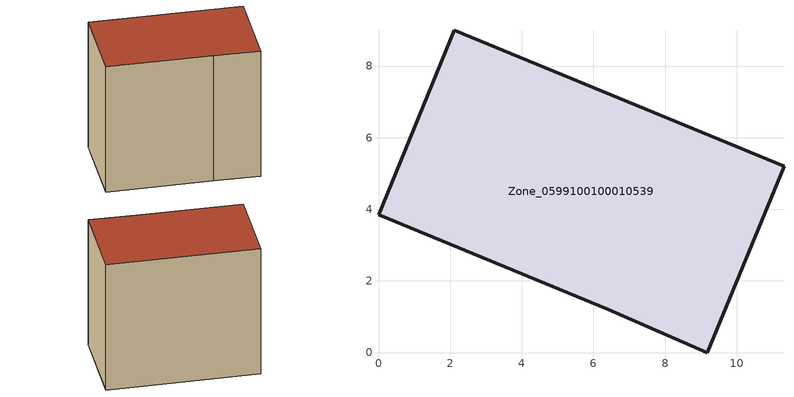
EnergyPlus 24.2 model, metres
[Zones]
Zone_0599100100010539
 floor ground (C_G): 2.11,8.99 11.32,5.2 9.18,0 6.4,1.21 0,3.85 z0
 wall outside (C_F): 11.32,5.2 2.11,8.99 0,3.85 6.4,1.21 9.18,0 11.32,5.2 z0:9.2
 roof outside (C_R): 9.18,0 11.32,5.2 2.11,8.99 0,3.85 6.4,1.21 z9.2
[BUILDING]
Pand.0599100100010539: North Axis=0; Terrain=City; Loads Convergence Tolerance Value=0.04; Temperature Convergence Tolerance Value=0.4; Solar Distribution=FullExterior; Maximum Number of Warmup Days=25; Minimum Number of Warmup Days=1
[Site:Location]
Rotterdam.The.Hague.AP_ZH_NLD Design_Conditions: Latitude=51.96; Longitude=4.45; Time Zone=1; Elevation=-4.5
[SITE:GROUNDTEMPERATURE:BUILDINGSURFACE]
18, 18, 18, 18, 18, 18, 18, 18, 18, 18, 18, 18
[MATERIAL] Thermal Absorptance=0.9; Solar Absorptance=0.7; Visible Absorptance=0.7
Name | Roughness | Thickness | Conductivity | Density | Specific Heat
G.TC.2015-2018 | MediumSmooth | 0.15 | 0.0428571 | 540 | 1210
F.TC.2015-2018 | Rough | 0.3 | 0.0666667 | 1920 | 840
R.TC.2015-2018 | MediumRough | 0.2 | 0.0333333 | 1500 | 1000
[CONSTRUCTION]
C_G: G.TC.2015-2018
C_F: F.TC.2015-2018
C_R: R.TC.2015-2018
[ZONE]
Zone_0599100100010539: Type=1; Multiplier=1; Ceiling Height=Autocalculate; Volume=Autocalculate; Floor Area=autocalculate; Part of Total Floor Area=Yes
[ZONEINFILTRATION:DESIGNFLOWRATE]
Infil_Zone_0599100100010539: Zone or ZoneList or Space or SpaceList=Zone_0599100100010539; Schedule=AlwaysOn; Design Flow Rate Calculation Method=Flow/Area; Flow Rate per Floor Area=0.0015; Constant Term Coefficient=1; Temperature Term Coefficient=0; Velocity Term Coefficient=0; Velocity Squared Term Coefficient=0
[HVACTEMPLATE:ZONE:IDEALLOADSAIRSYSTEM]
Zone_0599100100010539: Maximum Heating Supply Air Temperature=50; Minimum Cooling Supply Air Temperature=13; Maximum Heating Supply Air Humidity Ratio=0.0156; Minimum Cooling Supply Air Humidity Ratio=0.0077; Heating Limit=NoLimit; Cooling Limit=NoLimit; Dehumidification Control Type=ConstantSensibleHeatRatio; Cooling Sensible Heat Ratio=0.7; Dehumidification Setpoint=60; Humidification Control Type=None; Humidification Setpoint=30; Outdoor Air Method=None; Outdoor Air Flow Rate per Person=0.00944; Outdoor Air Flow Rate per Zone Floor Area=0; Outdoor Air Flow Rate per Zone=0; Demand Controlled Ventilation Type=None; Outdoor Air Economizer Type=NoEconomizer; Heat Recovery Type=None; Sensible Heat Recovery Effectiveness=0.7; Latent Heat Recovery Effectiveness=0.65
[ZONECONTROL:THERMOSTAT]
ThermostatControl_Zone_0599100100010539: Zone or ZoneList=Zone_0599100100010539; Control Type Schedule=DualSetpointControlType; Control 1=Thermostat_Zone_0599100100010539; Temperature Difference Between Cutout And Setpoint=0
[THERMOSTATSETPOINT:DUALSETPOINT]
Thermostat_Zone_0599100100010539: Heating Setpoint Temperature Schedule=HeatingSetpoint_Zone_0599100100010539; Cooling Setpoint Temperature Schedule=CoolingSetpoint_Zone_0599100100010539
[SCHEDULE:COMPACT]
HeatingSetpoint_Zone_0599100100010539: Through: 12/31, For: AllDays, Until: 24:00, 21
CoolingSetpoint_Zone_0599100100010539: Through: 12/31, For: AllDays, Until: 24:00, 24
DualSetpointControlType: Through: 12/31, For: AllDays, Until: 24:00, 4
AlwaysOn: Through: 12/31, For: AllDays, Until: 24:00, 1
